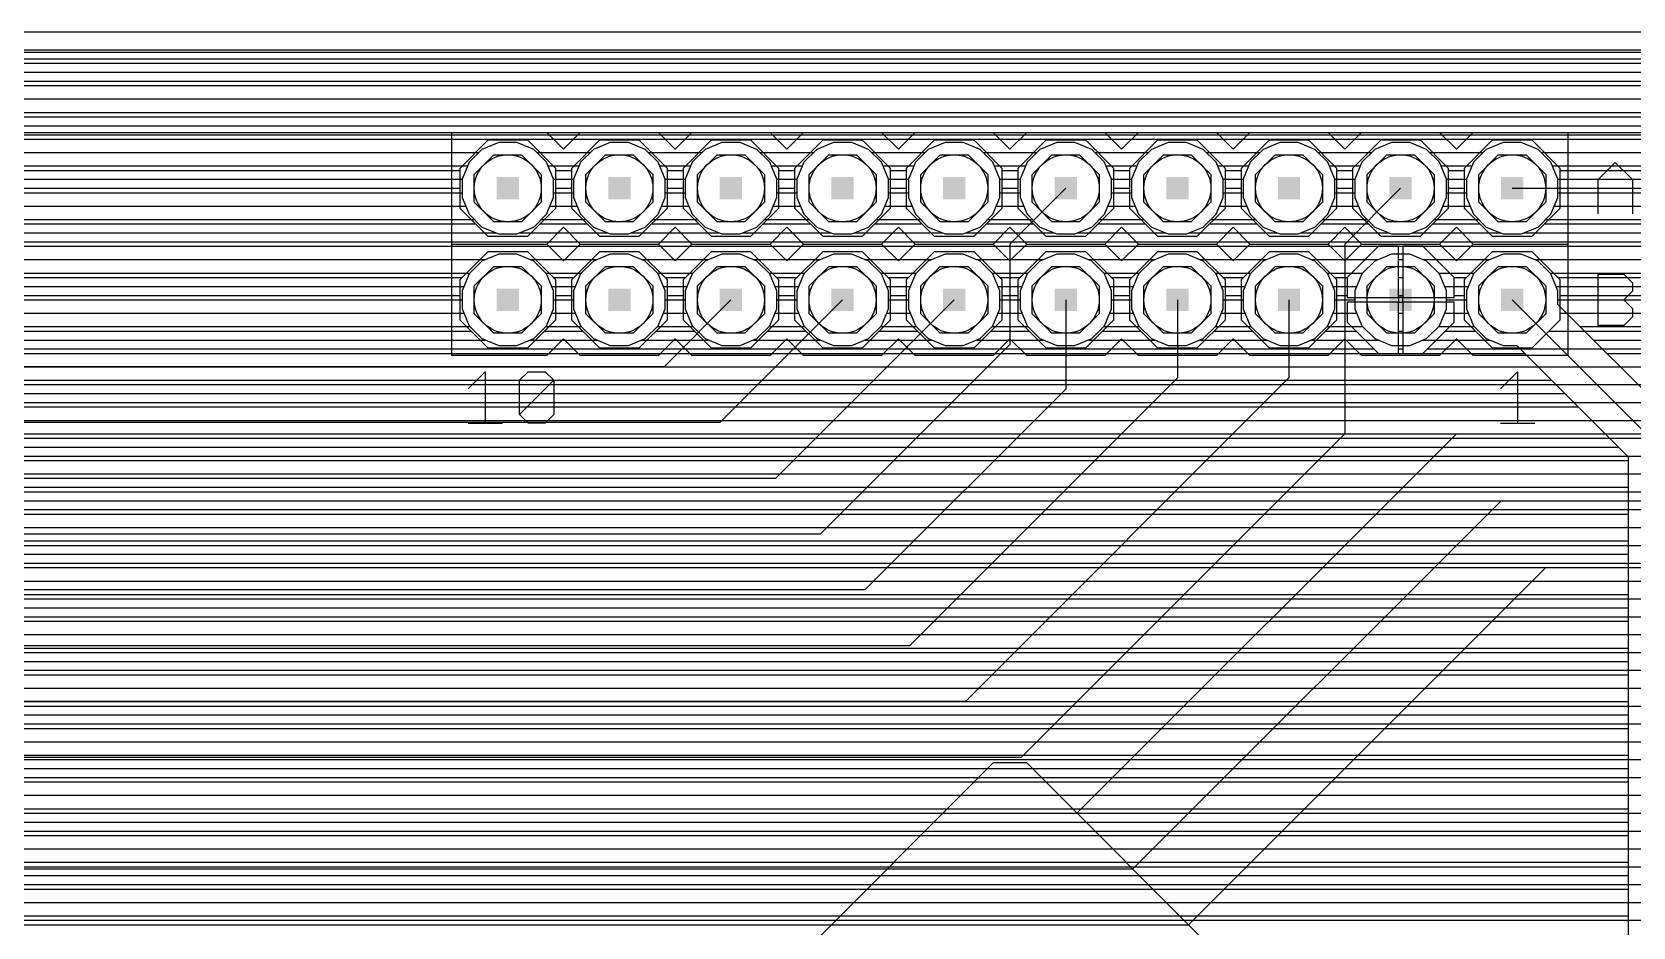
# Model space of a CAD drawing. Extents: x -0.45 to 6.54, y 0 to 7.98.
# Drawn here: x 2.434 to 3.868, y 7.178 to 7.98 of the extents above; entities that cross this region are included whole.
import ezdxf

# ---------------------------------------------------------------- set-up
doc = ezdxf.new("R2010")
doc.units = 0
for name, color, linetype in [('15', 2, 'CONTINUOUS'), ('16', 175, 'CONTINUOUS'), ('17', 4, 'CONTINUOUS'), ('19', 53, 'CONTINUOUS'), ('2', 3, 'CONTINUOUS'), ('20', 6, 'CONTINUOUS'), ('21', 253, 'CONTINUOUS'), ('49', 253, 'CONTINUOUS'), ('51', 253, 'CONTINUOUS')]:
    doc.layers.add(name, color=color, linetype=linetype)

# ---------------------------------------------------------------- blocks, each defined once
blk = doc.blocks.new('RECT')
blk.add_solid([(-0.5, -0.5), (0.5, -0.5), (-0.5, 0.5), (0.5, 0.5)])
blk = doc.blocks.new('OCTAGONP')
blk.add_lwpolyline([(-0.5, -0.207107), (-0.5, 0.207107), (-0.207107, 0.5), (0.207107, 0.5), (0.5, 0.207107), (0.5, -0.207107), (0.207107, -0.5), (-0.207107, -0.5)], close=True)
blk = doc.blocks.new('ROUNDP')
blk.add_circle((0, 0), 0.5)

msp = doc.modelspace()

# ---------------------------------------------------------------- linework, layer by layer
at = {"layer": '15'}
for p, q in [((3.36, 7.84), (3.31, 7.79)), ((3.66, 7.84), (3.61, 7.79)), ((3.31, 7.79), (3.31, 7.7)), ((3.61, 7.79), (3.61, 7.62)), ((3.06, 7.74), (3, 7.68)), ((3.16, 7.74), (3.05, 7.63)), ((3.26, 7.74), (3.1, 7.58)), ((3.36, 7.74), (3.36, 7.66)), ((3.46, 7.74), (3.46, 7.67)), ((3.56, 7.74), (3.56, 7.67)), ((3.31, 7.7), (3.14, 7.53)), ((3, 7.68), (1.35, 7.68)), ((3.46, 7.67), (3.22, 7.43)), ((3.56, 7.67), (3.27, 7.38)), ((3.36, 7.66), (3.18, 7.48)), ((3.05, 7.63), (1.38, 7.63)), ((3.61, 7.62), (3.32, 7.33)), ((3.37, 7.28), (3.71, 7.62)), ((3.71, 7.62), (5.54, 7.62)), ((3.1, 7.58), (1.41, 7.58)), ((3.42, 7.23), (3.75, 7.56)), ((3.75, 7.56), (5.58, 7.56)), ((3.14, 7.53), (1.44, 7.53)), ((3.47, 7.18), (3.79, 7.5)), ((3.79, 7.5), (5.62, 7.5)), ((3.18, 7.48), (1.48, 7.48)), ((3.22, 7.43), (1.52, 7.43)), ((3.27, 7.38), (1.56, 7.38)), ((3.32, 7.33), (1.6, 7.33)), ((1.64, 7.28), (3.37, 7.28)), ((1.68, 7.23), (3.42, 7.23)), ((1.72, 7.18), (3.47, 7.18))]:
    msp.add_line(p, q, dxfattribs=at)
at = {"layer": '16'}
for p, q in [((0.2, 7.962), (6.18, 7.962)), ((0.140823, 7.952), (6.239177, 7.952)), ((0.107108, 7.936), (6.272892, 7.936)), ((0.085484, 7.92), (6.294515, 7.92)), ((0.368488, 7.904), (6.312436, 7.904)), ((0.40224, 7.888), (6.325196, 7.888)), ((2.842189, 7.883), (2.817, 7.857811)), ((2.877811, 7.883), (2.842189, 7.883)), ((2.903, 7.857811), (2.877811, 7.883)), ((2.942189, 7.883), (2.917, 7.857811)), ((2.977811, 7.883), (2.942189, 7.883)), ((3.003, 7.857811), (2.977811, 7.883)), ((3.042189, 7.883), (3.017, 7.857811)), ((3.077811, 7.883), (3.042189, 7.883)), ((3.103, 7.857811), (3.077811, 7.883)), ((3.142189, 7.883), (3.117, 7.857811)), ((3.177811, 7.883), (3.142189, 7.883)), ((3.203, 7.857811), (3.177811, 7.883)), ((3.242189, 7.883), (3.217, 7.857811)), ((3.277811, 7.883), (3.242189, 7.883)), ((3.303, 7.857811), (3.277811, 7.883)), ((3.342189, 7.883), (3.317, 7.857811)), ((3.377811, 7.883), (3.342189, 7.883)), ((3.403, 7.857811), (3.377811, 7.883)), ((3.442189, 7.883), (3.417, 7.857811)), ((3.477811, 7.883), (3.442189, 7.883)), ((3.503, 7.857811), (3.477811, 7.883)), ((3.542189, 7.883), (3.517, 7.857811)), ((3.577811, 7.883), (3.542189, 7.883)), ((3.603, 7.857811), (3.577811, 7.883)), ((3.642189, 7.883), (3.617, 7.857811)), ((3.677811, 7.883), (3.642189, 7.883)), ((3.703, 7.857811), (3.677811, 7.883)), ((3.742189, 7.883), (3.717, 7.857811)), ((3.777811, 7.883), (3.742189, 7.883)), ((3.803, 7.857811), (3.777811, 7.883)), ((0.418664, 7.872), (2.831189, 7.872)), ((2.888811, 7.872), (2.931189, 7.872)), ((2.988811, 7.872), (3.031189, 7.872)), ((3.088811, 7.872), (3.131189, 7.872)), ((3.188811, 7.872), (3.231189, 7.872)), ((3.288811, 7.872), (3.331189, 7.872)), ((3.388811, 7.872), (3.431189, 7.872)), ((3.488811, 7.872), (3.531189, 7.872)), ((3.588811, 7.872), (3.631189, 7.872)), ((3.688811, 7.872), (3.731189, 7.872)), ((3.788811, 7.872), (5.331189, 7.872)), ((0.429489, 7.856), (2.817, 7.856)), ((2.817, 7.857811), (2.817, 7.822189)), ((2.903, 7.822189), (2.903, 7.857811)), ((2.903, 7.856), (2.917, 7.856)), ((2.917, 7.857811), (2.917, 7.822189)), ((3.003, 7.822189), (3.003, 7.857811)), ((3.003, 7.856), (3.017, 7.856)), ((3.017, 7.857811), (3.017, 7.822189)), ((3.103, 7.822189), (3.103, 7.857811)), ((3.103, 7.856), (3.117, 7.856)), ((3.117, 7.857811), (3.117, 7.822189)), ((3.203, 7.822189), (3.203, 7.857811)), ((3.203, 7.856), (3.217, 7.856)), ((3.217, 7.857811), (3.217, 7.822189)), ((3.303, 7.822189), (3.303, 7.857811)), ((3.303, 7.856), (3.317, 7.856)), ((3.317, 7.857811), (3.317, 7.822189)), ((3.403, 7.822189), (3.403, 7.857811)), ((3.403, 7.856), (3.417, 7.856)), ((3.417, 7.857811), (3.417, 7.822189)), ((3.503, 7.822189), (3.503, 7.857811)), ((3.503, 7.856), (3.517, 7.856)), ((3.517, 7.857811), (3.517, 7.822189)), ((3.603, 7.822189), (3.603, 7.857811)), ((3.603, 7.856), (3.617, 7.856)), ((3.617, 7.857811), (3.617, 7.822189)), ((3.703, 7.822189), (3.703, 7.857811)), ((3.703, 7.856), (3.717, 7.856)), ((3.717, 7.857811), (3.717, 7.822189)), ((3.803, 7.822189), (3.803, 7.857811)), ((3.803, 7.856), (5.317, 7.856)), ((0.437255, 7.84), (2.817, 7.84)), ((2.903, 7.84), (2.917, 7.84)), ((3.003, 7.84), (3.017, 7.84)), ((3.103, 7.84), (3.117, 7.84)), ((3.203, 7.84), (3.217, 7.84)), ((3.303, 7.84), (3.317, 7.84)), ((3.403, 7.84), (3.417, 7.84)), ((3.503, 7.84), (3.517, 7.84)), ((3.603, 7.84), (3.617, 7.84)), ((3.703, 7.84), (3.717, 7.84)), ((3.803, 7.84), (5.317, 7.84)), ((0.441542, 7.824), (2.817, 7.824)), ((2.817, 7.822189), (2.842189, 7.797)), ((2.877811, 7.797), (2.903, 7.822189)), ((2.903, 7.824), (2.917, 7.824)), ((2.917, 7.822189), (2.942189, 7.797)), ((2.977811, 7.797), (3.003, 7.822189)), ((3.003, 7.824), (3.017, 7.824)), ((3.017, 7.822189), (3.042189, 7.797)), ((3.077811, 7.797), (3.103, 7.822189)), ((3.103, 7.824), (3.117, 7.824)), ((3.117, 7.822189), (3.142189, 7.797)), ((3.177811, 7.797), (3.203, 7.822189)), ((3.203, 7.824), (3.217, 7.824)), ((3.217, 7.822189), (3.242189, 7.797)), ((3.277811, 7.797), (3.303, 7.822189)), ((3.303, 7.824), (3.317, 7.824)), ((3.317, 7.822189), (3.342189, 7.797)), ((3.377811, 7.797), (3.403, 7.822189)), ((3.403, 7.824), (3.417, 7.824)), ((3.417, 7.822189), (3.442189, 7.797)), ((3.477811, 7.797), (3.503, 7.822189)), ((3.503, 7.824), (3.517, 7.824)), ((3.517, 7.822189), (3.542189, 7.797)), ((3.577811, 7.797), (3.603, 7.822189)), ((3.603, 7.824), (3.617, 7.824)), ((3.617, 7.822189), (3.642189, 7.797)), ((3.677811, 7.797), (3.703, 7.822189)), ((3.703, 7.824), (3.717, 7.824)), ((3.717, 7.822189), (3.742189, 7.797)), ((3.777811, 7.797), (3.803, 7.822189)), ((3.803, 7.824), (5.317, 7.824)), ((0.443, 7.808), (2.831189, 7.808)), ((2.888811, 7.808), (2.931189, 7.808)), ((2.988811, 7.808), (3.031189, 7.808)), ((3.088811, 7.808), (3.131189, 7.808)), ((3.188811, 7.808), (3.231189, 7.808)), ((3.288811, 7.808), (3.331189, 7.808)), ((3.388811, 7.808), (3.431189, 7.808)), ((3.488811, 7.808), (3.531189, 7.808)), ((3.588811, 7.808), (3.631189, 7.808)), ((3.688811, 7.808), (3.731189, 7.808)), ((3.788811, 7.808), (4.613463, 7.808)), ((0.443, 7.792), (4.597463, 7.792)), ((2.842189, 7.797), (2.877811, 7.797)), ((2.942189, 7.797), (2.977811, 7.797)), ((3.042189, 7.797), (3.077811, 7.797)), ((3.142189, 7.797), (3.177811, 7.797)), ((3.242189, 7.797), (3.277811, 7.797)), ((3.342189, 7.797), (3.377811, 7.797)), ((3.442189, 7.797), (3.477811, 7.797)), ((3.542189, 7.797), (3.577811, 7.797)), ((3.642189, 7.797), (3.677811, 7.797)), ((3.742189, 7.797), (3.777811, 7.797)), ((0.438863, 7.776), (2.835189, 7.776)), ((2.842189, 7.783), (2.817, 7.757811)), ((2.877811, 7.783), (2.842189, 7.783)), ((2.903, 7.757811), (2.877811, 7.783)), ((2.884811, 7.776), (2.935189, 7.776)), ((2.942189, 7.783), (2.917, 7.757811)), ((2.977811, 7.783), (2.942189, 7.783)), ((3.003, 7.757811), (2.977811, 7.783)), ((2.984811, 7.776), (3.035189, 7.776)), ((3.042189, 7.783), (3.017, 7.757811)), ((3.077811, 7.783), (3.042189, 7.783)), ((3.103, 7.757811), (3.077811, 7.783)), ((3.084811, 7.776), (3.135189, 7.776)), ((3.142189, 7.783), (3.117, 7.757811)), ((3.177811, 7.783), (3.142189, 7.783)), ((3.203, 7.757811), (3.177811, 7.783)), ((3.184811, 7.776), (3.235189, 7.776)), ((3.242189, 7.783), (3.217, 7.757811)), ((3.277811, 7.783), (3.242189, 7.783)), ((3.303, 7.757811), (3.277811, 7.783)), ((3.284811, 7.776), (3.335189, 7.776)), ((3.342189, 7.783), (3.317, 7.757811)), ((3.377811, 7.783), (3.342189, 7.783)), ((3.403, 7.757811), (3.377811, 7.783)), ((3.384811, 7.776), (3.435189, 7.776)), ((3.442189, 7.783), (3.417, 7.757811)), ((3.477811, 7.783), (3.442189, 7.783)), ((3.503, 7.757811), (3.477811, 7.783)), ((3.484811, 7.776), (3.535189, 7.776)), ((3.542189, 7.783), (3.517, 7.757811)), ((3.577811, 7.783), (3.542189, 7.783)), ((3.603, 7.757811), (3.577811, 7.783)), ((3.584811, 7.776), (3.628118, 7.776)), ((3.640118, 7.788), (3.612, 7.759882)), ((3.658, 7.788), (3.640118, 7.788)), ((3.658, 7.742001), (3.658, 7.788)), ((3.658, 7.776), (3.662, 7.776)), ((3.662, 7.788), (3.662, 7.742001)), ((3.679882, 7.788), (3.662, 7.788)), ((3.708, 7.759882), (3.679882, 7.788)), ((3.691882, 7.776), (3.735189, 7.776)), ((3.742189, 7.783), (3.717, 7.757811)), ((3.777811, 7.783), (3.742189, 7.783)), ((3.803, 7.757811), (3.777811, 7.783)), ((3.784811, 7.776), (4.587249, 7.776)), ((0.432953, 7.76), (2.819189, 7.76)), ((2.817, 7.757811), (2.817, 7.722189)), ((2.900811, 7.76), (2.919189, 7.76)), ((2.903, 7.722189), (2.903, 7.757811)), ((2.917, 7.757811), (2.917, 7.722189)), ((3.000811, 7.76), (3.019189, 7.76)), ((3.003, 7.722189), (3.003, 7.757811)), ((3.017, 7.757811), (3.017, 7.722189)), ((3.100811, 7.76), (3.119189, 7.76)), ((3.103, 7.722189), (3.103, 7.757811)), ((3.117, 7.757811), (3.117, 7.722189)), ((3.200811, 7.76), (3.219189, 7.76)), ((3.203, 7.722189), (3.203, 7.757811)), ((3.217, 7.757811), (3.217, 7.722189)), ((3.300811, 7.76), (3.319189, 7.76)), ((3.303, 7.722189), (3.303, 7.757811)), ((3.317, 7.757811), (3.317, 7.722189)), ((3.400811, 7.76), (3.419189, 7.76)), ((3.403, 7.722189), (3.403, 7.757811)), ((3.417, 7.757811), (3.417, 7.722189)), ((3.500811, 7.76), (3.519189, 7.76)), ((3.503, 7.722189), (3.503, 7.757811)), ((3.517, 7.757811), (3.517, 7.722189)), ((3.600811, 7.76), (3.612118, 7.76)), ((3.603, 7.722189), (3.603, 7.757811)), ((3.612, 7.759882), (3.612, 7.742)), ((3.658, 7.76), (3.662, 7.76)), ((3.707882, 7.76), (3.719189, 7.76)), ((3.708, 7.742), (3.708, 7.759882)), ((3.717, 7.757811), (3.717, 7.722189)), ((3.800811, 7.76), (4.580621, 7.76)), ((3.803, 7.722189), (3.803, 7.757811)), ((0.423716, 7.744), (2.817, 7.744)), ((2.903, 7.744), (2.917, 7.744)), ((3.003, 7.744), (3.017, 7.744)), ((3.103, 7.744), (3.117, 7.744)), ((3.203, 7.744), (3.217, 7.744)), ((3.303, 7.744), (3.317, 7.744)), ((3.403, 7.744), (3.417, 7.744)), ((3.503, 7.744), (3.517, 7.744)), ((3.603, 7.744), (3.612, 7.744)), ((3.612, 7.742), (3.657999, 7.742)), ((3.657999, 7.738), (3.612, 7.738)), ((3.612, 7.738), (3.612, 7.720118)), ((3.657999, 7.742), (3.657999, 7.738)), ((3.658, 7.744), (3.662, 7.744)), ((3.662, 7.742001), (3.658, 7.742001)), ((3.658, 7.692), (3.658, 7.737999)), ((3.658, 7.737999), (3.662, 7.737999)), ((3.662, 7.737999), (3.662, 7.692)), ((3.662001, 7.738), (3.662001, 7.742)), ((3.662001, 7.742), (3.708, 7.742)), ((3.708, 7.738), (3.662001, 7.738)), ((3.708, 7.744), (3.717, 7.744)), ((3.708, 7.720118), (3.708, 7.738)), ((3.803, 7.744), (4.57901, 7.744)), ((0.408664, 7.728), (2.817, 7.728)), ((2.817, 7.722189), (2.842189, 7.697)), ((2.877811, 7.697), (2.903, 7.722189)), ((2.903, 7.728), (2.917, 7.728)), ((2.917, 7.722189), (2.942189, 7.697)), ((2.977811, 7.697), (3.003, 7.722189)), ((3.003, 7.728), (3.017, 7.728)), ((3.017, 7.722189), (3.042189, 7.697)), ((3.077811, 7.697), (3.103, 7.722189)), ((3.103, 7.728), (3.117, 7.728)), ((3.117, 7.722189), (3.142189, 7.697)), ((3.177811, 7.697), (3.203, 7.722189)), ((3.203, 7.728), (3.217, 7.728)), ((3.217, 7.722189), (3.242189, 7.697)), ((3.277811, 7.697), (3.303, 7.722189)), ((3.303, 7.728), (3.317, 7.728)), ((3.317, 7.722189), (3.342189, 7.697)), ((3.377811, 7.697), (3.403, 7.722189)), ((3.403, 7.728), (3.417, 7.728)), ((3.417, 7.722189), (3.442189, 7.697)), ((3.477811, 7.697), (3.503, 7.722189)), ((3.503, 7.728), (3.517, 7.728)), ((3.517, 7.722189), (3.542189, 7.697)), ((3.577811, 7.697), (3.603, 7.722189)), ((3.603, 7.728), (3.612, 7.728)), ((3.612, 7.720118), (3.640118, 7.692)), ((3.658, 7.728), (3.662, 7.728)), ((3.679882, 7.692), (3.708, 7.720118)), ((3.708, 7.728), (3.717, 7.728)), ((3.717, 7.722189), (3.742189, 7.697)), ((3.777811, 7.697), (3.803, 7.722189)), ((3.803, 7.728), (4.57901, 7.728)), ((0.384919, 7.712), (2.827189, 7.712)), ((2.892811, 7.712), (2.927189, 7.712)), ((2.992811, 7.712), (3.027189, 7.712)), ((3.092811, 7.712), (3.127189, 7.712)), ((3.192811, 7.712), (3.227189, 7.712)), ((3.292811, 7.712), (3.327189, 7.712)), ((3.392811, 7.712), (3.427189, 7.712)), ((3.492811, 7.712), (3.527189, 7.712)), ((3.592811, 7.712), (3.620118, 7.712)), ((3.658, 7.712), (3.662, 7.712)), ((3.699882, 7.712), (3.727189, 7.712)), ((3.792811, 7.712), (4.583935, 7.712)), ((0.018, 7.696), (3.636118, 7.696)), ((2.842189, 7.697), (2.877811, 7.697)), ((2.942189, 7.697), (2.977811, 7.697)), ((3.042189, 7.697), (3.077811, 7.697)), ((3.142189, 7.697), (3.177811, 7.697)), ((3.242189, 7.697), (3.277811, 7.697)), ((3.342189, 7.697), (3.377811, 7.697)), ((3.442189, 7.697), (3.477811, 7.697)), ((3.542189, 7.697), (3.577811, 7.697)), ((3.640118, 7.692), (3.658, 7.692)), ((3.658, 7.696), (3.662, 7.696)), ((3.662, 7.692), (3.679882, 7.692)), ((3.683882, 7.696), (4.590562, 7.696)), ((3.742189, 7.697), (3.777811, 7.697)), ((0.018, 7.68), (4.605463, 7.68)), ((0.018, 7.664), (4.631843, 7.664)), ((0.018, 7.648), (6.362, 7.648)), ((0.018, 7.632), (6.362, 7.632)), ((0.018, 7.616), (6.362, 7.616)), ((0.018, 7.6), (6.362, 7.6)), ((0.018, 7.584), (6.362, 7.584)), ((0.018, 7.568), (6.362, 7.568)), ((0.018, 7.552), (6.362, 7.552)), ((0.018, 7.536), (6.362, 7.536)), ((0.018, 7.52), (6.362, 7.52)), ((0.018, 7.504), (6.362, 7.504)), ((0.018, 7.488), (6.362, 7.488)), ((0.018, 7.472), (6.362, 7.472)), ((0.018, 7.456), (6.362, 7.456)), ((0.018, 7.44), (6.362, 7.44)), ((0.018, 7.424), (6.362, 7.424)), ((0.018, 7.408), (6.362, 7.408)), ((0.018, 7.392), (6.362, 7.392)), ((0.018, 7.376), (6.362, 7.376)), ((0.018, 7.36), (6.362, 7.36)), ((0.018, 7.344), (6.362, 7.344)), ((0.018, 7.328), (5.054296, 7.328)), ((0.018, 7.312), (5.039294, 7.312)), ((0.018, 7.296), (5.037637, 7.296)), ((0.018, 7.28), (5.047695, 7.28)), ((0.018, 7.264), (6.362, 7.264)), ((0.018, 7.248), (6.362, 7.248)), ((0.018, 7.232), (6.362, 7.232)), ((0.018, 7.216), (6.362, 7.216)), ((0.018, 7.2), (6.362, 7.2)), ((0.018, 7.184), (6.362, 7.184))]:
    msp.add_line(p, q, dxfattribs=at)
at = {"layer": '19'}
msp.add_line((3.76, 7.84), (6.26, 7.84), dxfattribs=at)
at = {"layer": '2'}
for p, q in [((0.2, 7.964), (6.18, 7.964)), ((0.149417, 7.956), (6.230583, 7.956)), ((0.119139, 7.944), (6.260861, 7.944)), ((0.082297, 7.92), (6.297703, 7.92)), ((0.097344, 7.932), (6.282655, 7.932)), ((0.068211, 7.908), (6.311788, 7.908)), ((0.384383, 7.896), (6.321358, 7.896)), ((0.403835, 7.884), (6.330928, 7.884)), ((2.851844, 7.881), (2.836775, 7.874758)), ((2.868155, 7.881), (2.851844, 7.881)), ((2.883225, 7.874758), (2.868155, 7.881)), ((2.951844, 7.881), (2.936775, 7.874758)), ((2.968155, 7.881), (2.951844, 7.881)), ((2.983225, 7.874758), (2.968155, 7.881)), ((3.051844, 7.881), (3.036775, 7.874758)), ((3.068155, 7.881), (3.051844, 7.881)), ((3.083225, 7.874758), (3.068155, 7.881)), ((3.151844, 7.881), (3.136775, 7.874758)), ((3.168155, 7.881), (3.151844, 7.881)), ((3.183225, 7.874758), (3.168155, 7.881)), ((3.251844, 7.881), (3.236775, 7.874758)), ((3.268155, 7.881), (3.251844, 7.881)), ((3.283225, 7.874758), (3.268155, 7.881)), ((3.351844, 7.881), (3.336775, 7.874758)), ((3.368155, 7.881), (3.351844, 7.881)), ((3.383225, 7.874758), (3.368155, 7.881)), ((3.451844, 7.881), (3.436775, 7.874758)), ((3.468155, 7.881), (3.451844, 7.881)), ((3.483225, 7.874758), (3.468155, 7.881)), ((3.551844, 7.881), (3.536775, 7.874758)), ((3.568155, 7.881), (3.551844, 7.881)), ((3.583225, 7.874758), (3.568155, 7.881)), ((3.651844, 7.881), (3.636775, 7.874758)), ((3.668155, 7.881), (3.651844, 7.881)), ((3.683225, 7.874758), (3.668155, 7.881)), ((3.751844, 7.881), (3.736775, 7.874758)), ((3.768155, 7.881), (3.751844, 7.881)), ((3.783225, 7.874758), (3.768155, 7.881)), ((0.415835, 7.872), (2.834017, 7.872)), ((2.825242, 7.863225), (2.819, 7.848155)), ((2.836775, 7.874758), (2.825242, 7.863225)), ((2.894758, 7.863225), (2.883225, 7.874758)), ((2.885983, 7.872), (2.934017, 7.872)), ((2.901, 7.848155), (2.894758, 7.863225)), ((2.925242, 7.863225), (2.919, 7.848155)), ((2.936775, 7.874758), (2.925242, 7.863225)), ((2.994758, 7.863225), (2.983225, 7.874758)), ((2.985983, 7.872), (3.034017, 7.872)), ((3.001, 7.848155), (2.994758, 7.863225)), ((3.025242, 7.863225), (3.019, 7.848155)), ((3.036775, 7.874758), (3.025242, 7.863225)), ((3.094758, 7.863225), (3.083225, 7.874758)), ((3.085983, 7.872), (3.134017, 7.872)), ((3.101, 7.848155), (3.094758, 7.863225)), ((3.125242, 7.863225), (3.119, 7.848155)), ((3.136775, 7.874758), (3.125242, 7.863225)), ((3.194758, 7.863225), (3.183225, 7.874758)), ((3.185983, 7.872), (3.234017, 7.872)), ((3.201, 7.848155), (3.194758, 7.863225)), ((3.225242, 7.863225), (3.219, 7.848155)), ((3.236775, 7.874758), (3.225242, 7.863225)), ((3.294758, 7.863225), (3.283225, 7.874758)), ((3.285983, 7.872), (3.334017, 7.872)), ((3.301, 7.848155), (3.294758, 7.863225)), ((3.325242, 7.863225), (3.319, 7.848155)), ((3.336775, 7.874758), (3.325242, 7.863225)), ((3.394758, 7.863225), (3.383225, 7.874758)), ((3.385983, 7.872), (3.434017, 7.872)), ((3.401, 7.848155), (3.394758, 7.863225)), ((3.425242, 7.863225), (3.419, 7.848155)), ((3.436775, 7.874758), (3.425242, 7.863225)), ((3.494758, 7.863225), (3.483225, 7.874758)), ((3.485983, 7.872), (3.534017, 7.872)), ((3.501, 7.848155), (3.494758, 7.863225)), ((3.525242, 7.863225), (3.519, 7.848155)), ((3.536775, 7.874758), (3.525242, 7.863225)), ((3.594758, 7.863225), (3.583225, 7.874758)), ((3.585983, 7.872), (3.634017, 7.872)), ((3.601, 7.848155), (3.594758, 7.863225)), ((3.625242, 7.863225), (3.619, 7.848155)), ((3.636775, 7.874758), (3.625242, 7.863225)), ((3.694758, 7.863225), (3.683225, 7.874758)), ((3.685983, 7.872), (3.734017, 7.872)), ((3.701, 7.848155), (3.694758, 7.863225)), ((3.725242, 7.863225), (3.719, 7.848155)), ((3.736775, 7.874758), (3.725242, 7.863225)), ((3.794758, 7.863225), (3.783225, 7.874758)), ((3.785983, 7.872), (5.334017, 7.872)), ((3.801, 7.848155), (3.794758, 7.863225)), ((0.42487, 7.86), (2.823906, 7.86)), ((0.431799, 7.848), (2.819, 7.848)), ((2.819, 7.848155), (2.819, 7.831844)), ((2.896094, 7.86), (2.923906, 7.86)), ((2.901, 7.831844), (2.901, 7.848155)), ((2.901, 7.848), (2.919, 7.848)), ((2.919, 7.848155), (2.919, 7.831844)), ((2.996094, 7.86), (3.023906, 7.86)), ((3.001, 7.831844), (3.001, 7.848155)), ((3.001, 7.848), (3.019, 7.848)), ((3.019, 7.848155), (3.019, 7.831844)), ((3.096094, 7.86), (3.123906, 7.86)), ((3.101, 7.831844), (3.101, 7.848155)), ((3.101, 7.848), (3.119, 7.848)), ((3.119, 7.848155), (3.119, 7.831844)), ((3.196094, 7.86), (3.223906, 7.86)), ((3.201, 7.831844), (3.201, 7.848155)), ((3.201, 7.848), (3.219, 7.848)), ((3.219, 7.848155), (3.219, 7.831844)), ((3.296094, 7.86), (3.323906, 7.86)), ((3.301, 7.831844), (3.301, 7.848155)), ((3.301, 7.848), (3.319, 7.848)), ((3.319, 7.848155), (3.319, 7.831844)), ((3.396094, 7.86), (3.423906, 7.86)), ((3.401, 7.831844), (3.401, 7.848155)), ((3.401, 7.848), (3.419, 7.848)), ((3.419, 7.848155), (3.419, 7.831844)), ((3.496094, 7.86), (3.523906, 7.86)), ((3.501, 7.831844), (3.501, 7.848155)), ((3.501, 7.848), (3.519, 7.848)), ((3.519, 7.848155), (3.519, 7.831844)), ((3.596094, 7.86), (3.623906, 7.86)), ((3.601, 7.831844), (3.601, 7.848155)), ((3.601, 7.848), (3.619, 7.848)), ((3.619, 7.848155), (3.619, 7.831844)), ((3.696094, 7.86), (3.723906, 7.86)), ((3.701, 7.831844), (3.701, 7.848155)), ((3.701, 7.848), (3.719, 7.848)), ((3.719, 7.848155), (3.719, 7.831844)), ((3.796094, 7.86), (5.323906, 7.86)), ((3.801, 7.831844), (3.801, 7.848155)), ((3.801, 7.848), (5.319, 7.848)), ((0.436256, 7.836), (2.819, 7.836)), ((2.901, 7.836), (2.919, 7.836)), ((3.001, 7.836), (3.019, 7.836)), ((3.101, 7.836), (3.119, 7.836)), ((3.201, 7.836), (3.219, 7.836)), ((3.301, 7.836), (3.319, 7.836)), ((3.401, 7.836), (3.419, 7.836)), ((3.501, 7.836), (3.519, 7.836)), ((3.601, 7.836), (3.619, 7.836)), ((3.701, 7.836), (3.719, 7.836)), ((3.801, 7.836), (5.319, 7.836)), ((0.439472, 7.824), (2.822249, 7.824)), ((2.819, 7.831844), (2.825242, 7.816775)), ((2.894758, 7.816775), (2.901, 7.831844)), ((2.89775, 7.824), (2.922249, 7.824)), ((2.919, 7.831844), (2.925242, 7.816775)), ((2.994758, 7.816775), (3.001, 7.831844)), ((2.99775, 7.824), (3.022249, 7.824)), ((3.019, 7.831844), (3.025242, 7.816775)), ((3.094758, 7.816775), (3.101, 7.831844)), ((3.09775, 7.824), (3.122249, 7.824)), ((3.119, 7.831844), (3.125242, 7.816775)), ((3.194758, 7.816775), (3.201, 7.831844)), ((3.19775, 7.824), (3.222249, 7.824)), ((3.219, 7.831844), (3.225242, 7.816775)), ((3.294758, 7.816775), (3.301, 7.831844)), ((3.29775, 7.824), (3.322249, 7.824)), ((3.319, 7.831844), (3.325242, 7.816775)), ((3.394758, 7.816775), (3.401, 7.831844)), ((3.39775, 7.824), (3.422249, 7.824)), ((3.419, 7.831844), (3.425242, 7.816775)), ((3.494758, 7.816775), (3.501, 7.831844)), ((3.49775, 7.824), (3.522249, 7.824)), ((3.519, 7.831844), (3.525242, 7.816775)), ((3.594758, 7.816775), (3.601, 7.831844)), ((3.59775, 7.824), (3.622249, 7.824)), ((3.619, 7.831844), (3.625242, 7.816775)), ((3.694758, 7.816775), (3.701, 7.831844)), ((3.69775, 7.824), (3.722249, 7.824)), ((3.719, 7.831844), (3.725242, 7.816775)), ((3.794758, 7.816775), (3.801, 7.831844)), ((3.79775, 7.824), (5.322249, 7.824)), ((0.441, 7.812), (2.830017, 7.812)), ((2.825242, 7.816775), (2.836775, 7.805242)), ((2.836775, 7.805242), (2.851844, 7.799)), ((2.868155, 7.799), (2.883225, 7.805242)), ((2.883225, 7.805242), (2.894758, 7.816775)), ((2.889983, 7.812), (2.930017, 7.812)), ((2.925242, 7.816775), (2.936775, 7.805242)), ((2.936775, 7.805242), (2.951844, 7.799)), ((2.968155, 7.799), (2.983225, 7.805242)), ((2.983225, 7.805242), (2.994758, 7.816775)), ((2.989983, 7.812), (3.030017, 7.812)), ((3.025242, 7.816775), (3.036775, 7.805242)), ((3.036775, 7.805242), (3.051844, 7.799)), ((3.068155, 7.799), (3.083225, 7.805242)), ((3.083225, 7.805242), (3.094758, 7.816775)), ((3.089983, 7.812), (3.130017, 7.812)), ((3.125242, 7.816775), (3.136775, 7.805242)), ((3.136775, 7.805242), (3.151844, 7.799)), ((3.168155, 7.799), (3.183225, 7.805242)), ((3.183225, 7.805242), (3.194758, 7.816775)), ((3.189983, 7.812), (3.230017, 7.812)), ((3.225242, 7.816775), (3.236775, 7.805242)), ((3.236775, 7.805242), (3.251844, 7.799)), ((3.268155, 7.799), (3.283225, 7.805242)), ((3.283225, 7.805242), (3.294758, 7.816775)), ((3.289983, 7.812), (3.330017, 7.812)), ((3.325242, 7.816775), (3.336775, 7.805242)), ((3.336775, 7.805242), (3.351844, 7.799)), ((3.368155, 7.799), (3.383225, 7.805242)), ((3.383225, 7.805242), (3.394758, 7.816775)), ((3.389983, 7.812), (3.430017, 7.812)), ((3.425242, 7.816775), (3.436775, 7.805242)), ((3.436775, 7.805242), (3.451844, 7.799)), ((3.468155, 7.799), (3.483225, 7.805242)), ((3.483225, 7.805242), (3.494758, 7.816775)), ((3.489983, 7.812), (3.530017, 7.812)), ((3.525242, 7.816775), (3.536775, 7.805242)), ((3.536775, 7.805242), (3.551844, 7.799)), ((3.568155, 7.799), (3.583225, 7.805242)), ((3.583225, 7.805242), (3.594758, 7.816775)), ((3.589983, 7.812), (3.630017, 7.812)), ((3.625242, 7.816775), (3.636775, 7.805242)), ((3.636775, 7.805242), (3.651844, 7.799)), ((3.668155, 7.799), (3.683225, 7.805242)), ((3.683225, 7.805242), (3.694758, 7.816775)), ((3.689983, 7.812), (3.730017, 7.812)), ((3.725242, 7.816775), (3.736775, 7.805242)), ((3.736775, 7.805242), (3.751844, 7.799)), ((3.768155, 7.799), (3.783225, 7.805242)), ((3.783225, 7.805242), (3.794758, 7.816775)), ((3.789983, 7.812), (4.627413, 7.812)), ((0.441, 7.8), (2.84943, 7.8)), ((2.851844, 7.799), (2.868155, 7.799)), ((2.87057, 7.8), (2.94943, 7.8)), ((2.951844, 7.799), (2.968155, 7.799)), ((2.97057, 7.8), (3.04943, 7.8)), ((3.051844, 7.799), (3.068155, 7.799)), ((3.07057, 7.8), (3.14943, 7.8)), ((3.151844, 7.799), (3.168155, 7.799)), ((3.17057, 7.8), (3.24943, 7.8)), ((3.251844, 7.799), (3.268155, 7.799)), ((3.27057, 7.8), (3.34943, 7.8)), ((3.351844, 7.799), (3.368155, 7.799)), ((3.37057, 7.8), (3.44943, 7.8)), ((3.451844, 7.799), (3.468155, 7.799)), ((3.47057, 7.8), (3.54943, 7.8)), ((3.551844, 7.799), (3.568155, 7.799)), ((3.57057, 7.8), (3.64943, 7.8)), ((3.651844, 7.799), (3.668155, 7.799)), ((3.67057, 7.8), (3.74943, 7.8)), ((3.751844, 7.799), (3.768155, 7.799)), ((3.77057, 7.8), (4.608291, 7.8)), ((0.436792, 7.776), (2.839774, 7.776)), ((0.440008, 7.788), (4.596291, 7.788)), ((2.851844, 7.781), (2.836775, 7.774758)), ((2.868155, 7.781), (2.851844, 7.781)), ((2.883225, 7.774758), (2.868155, 7.781)), ((2.880226, 7.776), (2.939774, 7.776)), ((2.951844, 7.781), (2.936775, 7.774758)), ((2.968155, 7.781), (2.951844, 7.781)), ((2.983225, 7.774758), (2.968155, 7.781)), ((2.980226, 7.776), (3.039774, 7.776)), ((3.051844, 7.781), (3.036775, 7.774758)), ((3.068155, 7.781), (3.051844, 7.781)), ((3.083225, 7.774758), (3.068155, 7.781)), ((3.080226, 7.776), (3.139774, 7.776)), ((3.151844, 7.781), (3.136775, 7.774758)), ((3.168155, 7.781), (3.151844, 7.781)), ((3.183225, 7.774758), (3.168155, 7.781)), ((3.180226, 7.776), (3.239774, 7.776)), ((3.251844, 7.781), (3.236775, 7.774758)), ((3.268155, 7.781), (3.251844, 7.781)), ((3.283225, 7.774758), (3.268155, 7.781)), ((3.280226, 7.776), (3.339774, 7.776)), ((3.351844, 7.781), (3.336775, 7.774758)), ((3.368155, 7.781), (3.351844, 7.781)), ((3.383225, 7.774758), (3.368155, 7.781)), ((3.380226, 7.776), (3.439774, 7.776)), ((3.451844, 7.781), (3.436775, 7.774758)), ((3.468155, 7.781), (3.451844, 7.781)), ((3.483225, 7.774758), (3.468155, 7.781)), ((3.480226, 7.776), (3.539774, 7.776)), ((3.551844, 7.781), (3.536775, 7.774758)), ((3.568155, 7.781), (3.551844, 7.781)), ((3.583225, 7.774758), (3.568155, 7.781)), ((3.580226, 7.776), (3.639774, 7.776)), ((3.651844, 7.781), (3.636775, 7.774758)), ((3.668155, 7.781), (3.651844, 7.781)), ((3.683225, 7.774758), (3.668155, 7.781)), ((3.680226, 7.776), (3.739774, 7.776)), ((3.751844, 7.781), (3.736775, 7.774758)), ((3.768155, 7.781), (3.751844, 7.781)), ((3.783225, 7.774758), (3.768155, 7.781)), ((3.780226, 7.776), (4.589414, 7.776)), ((0.432953, 7.764), (2.826017, 7.764)), ((2.825242, 7.763225), (2.819, 7.748155)), ((2.836775, 7.774758), (2.825242, 7.763225)), ((2.894758, 7.763225), (2.883225, 7.774758)), ((2.893983, 7.764), (2.926017, 7.764)), ((2.901, 7.748155), (2.894758, 7.763225)), ((2.925242, 7.763225), (2.919, 7.748155)), ((2.936775, 7.774758), (2.925242, 7.763225)), ((2.994758, 7.763225), (2.983225, 7.774758)), ((2.993983, 7.764), (3.026017, 7.764)), ((3.001, 7.748155), (2.994758, 7.763225)), ((3.025242, 7.763225), (3.019, 7.748155)), ((3.036775, 7.774758), (3.025242, 7.763225)), ((3.094758, 7.763225), (3.083225, 7.774758)), ((3.093983, 7.764), (3.126017, 7.764)), ((3.101, 7.748155), (3.094758, 7.763225)), ((3.125242, 7.763225), (3.119, 7.748155)), ((3.136775, 7.774758), (3.125242, 7.763225)), ((3.194758, 7.763225), (3.183225, 7.774758)), ((3.193983, 7.764), (3.226017, 7.764)), ((3.201, 7.748155), (3.194758, 7.763225)), ((3.225242, 7.763225), (3.219, 7.748155)), ((3.236775, 7.774758), (3.225242, 7.763225)), ((3.294758, 7.763225), (3.283225, 7.774758)), ((3.293983, 7.764), (3.326017, 7.764)), ((3.301, 7.748155), (3.294758, 7.763225)), ((3.325242, 7.763225), (3.319, 7.748155)), ((3.336775, 7.774758), (3.325242, 7.763225)), ((3.394758, 7.763225), (3.383225, 7.774758)), ((3.393983, 7.764), (3.426017, 7.764)), ((3.401, 7.748155), (3.394758, 7.763225)), ((3.425242, 7.763225), (3.419, 7.748155)), ((3.436775, 7.774758), (3.425242, 7.763225)), ((3.494758, 7.763225), (3.483225, 7.774758)), ((3.493983, 7.764), (3.526017, 7.764)), ((3.501, 7.748155), (3.494758, 7.763225)), ((3.525242, 7.763225), (3.519, 7.748155)), ((3.536775, 7.774758), (3.525242, 7.763225)), ((3.594758, 7.763225), (3.583225, 7.774758)), ((3.593983, 7.764), (3.626017, 7.764)), ((3.601, 7.748155), (3.594758, 7.763225)), ((3.625242, 7.763225), (3.619, 7.748155)), ((3.636775, 7.774758), (3.625242, 7.763225)), ((3.694758, 7.763225), (3.683225, 7.774758)), ((3.693983, 7.764), (3.726017, 7.764)), ((3.701, 7.748155), (3.694758, 7.763225)), ((3.725242, 7.763225), (3.719, 7.748155)), ((3.736775, 7.774758), (3.725242, 7.763225)), ((3.794758, 7.763225), (3.783225, 7.774758)), ((3.793983, 7.764), (4.584443, 7.764)), ((3.801, 7.748155), (3.794758, 7.763225)), ((0.426025, 7.752), (2.820593, 7.752)), ((2.819, 7.748155), (2.819, 7.731844)), ((2.899407, 7.752), (2.920593, 7.752)), ((2.901, 7.731844), (2.901, 7.748155)), ((2.919, 7.748155), (2.919, 7.731844)), ((2.999407, 7.752), (3.020593, 7.752)), ((3.001, 7.731844), (3.001, 7.748155)), ((3.019, 7.748155), (3.019, 7.731844)), ((3.099407, 7.752), (3.120593, 7.752)), ((3.101, 7.731844), (3.101, 7.748155)), ((3.119, 7.748155), (3.119, 7.731844)), ((3.199407, 7.752), (3.220593, 7.752)), ((3.201, 7.731844), (3.201, 7.748155)), ((3.219, 7.748155), (3.219, 7.731844)), ((3.299407, 7.752), (3.320593, 7.752)), ((3.301, 7.731844), (3.301, 7.748155)), ((3.319, 7.748155), (3.319, 7.731844)), ((3.399407, 7.752), (3.420593, 7.752)), ((3.401, 7.731844), (3.401, 7.748155)), ((3.419, 7.748155), (3.419, 7.731844)), ((3.499407, 7.752), (3.520593, 7.752)), ((3.501, 7.731844), (3.501, 7.748155)), ((3.519, 7.748155), (3.519, 7.731844)), ((3.599407, 7.752), (3.620593, 7.752)), ((3.601, 7.731844), (3.601, 7.748155)), ((3.619, 7.748155), (3.619, 7.731844)), ((3.699407, 7.752), (3.720593, 7.752)), ((3.701, 7.731844), (3.701, 7.748155)), ((3.719, 7.748155), (3.719, 7.731844)), ((3.799407, 7.752), (4.58101, 7.752)), ((3.801, 7.735769), (3.801, 7.748155)), ((0.417836, 7.74), (2.819, 7.74)), ((2.901, 7.74), (2.919, 7.74)), ((3.001, 7.74), (3.019, 7.74)), ((3.101, 7.74), (3.119, 7.74)), ((3.201, 7.74), (3.219, 7.74)), ((3.301, 7.74), (3.319, 7.74)), ((3.401, 7.74), (3.419, 7.74)), ((3.501, 7.74), (3.519, 7.74)), ((3.601, 7.74), (3.619, 7.74)), ((3.701, 7.74), (3.719, 7.74)), ((3.76, 7.74), (3.89, 7.61)), ((3.801, 7.74), (4.58101, 7.74)), ((3.904728, 7.632042), (3.801, 7.735769)), ((0.405836, 7.728), (2.820592, 7.728)), ((2.819, 7.731844), (2.825242, 7.716775)), ((2.894758, 7.716775), (2.901, 7.731844)), ((2.899407, 7.728), (2.920592, 7.728)), ((2.919, 7.731844), (2.925242, 7.716775)), ((2.994758, 7.716775), (3.001, 7.731844)), ((2.999407, 7.728), (3.020592, 7.728)), ((3.019, 7.731844), (3.025242, 7.716775)), ((3.094758, 7.716775), (3.101, 7.731844)), ((3.099407, 7.728), (3.120592, 7.728)), ((3.119, 7.731844), (3.125242, 7.716775)), ((3.194758, 7.716775), (3.201, 7.731844)), ((3.199407, 7.728), (3.220592, 7.728)), ((3.219, 7.731844), (3.225242, 7.716775)), ((3.294758, 7.716775), (3.301, 7.731844)), ((3.299407, 7.728), (3.320592, 7.728)), ((3.319, 7.731844), (3.325242, 7.716775)), ((3.394758, 7.716775), (3.401, 7.731844)), ((3.399407, 7.728), (3.420592, 7.728)), ((3.419, 7.731844), (3.425242, 7.716775)), ((3.494758, 7.716775), (3.501, 7.731844)), ((3.499407, 7.728), (3.520592, 7.728)), ((3.519, 7.731844), (3.525242, 7.716775)), ((3.594758, 7.716775), (3.601, 7.731844)), ((3.599407, 7.728), (3.620592, 7.728)), ((3.619, 7.731844), (3.625242, 7.716775)), ((3.694758, 7.716775), (3.701, 7.731844)), ((3.699407, 7.728), (3.720592, 7.728)), ((3.719, 7.731844), (3.725242, 7.716775)), ((3.808769, 7.728), (4.58101, 7.728)), ((0.353297, 7.704), (2.839773, 7.704)), ((0.387847, 7.716), (2.826017, 7.716)), ((2.825242, 7.716775), (2.836775, 7.705242)), ((2.836775, 7.705242), (2.851844, 7.699)), ((2.868155, 7.699), (2.883225, 7.705242)), ((2.880226, 7.704), (2.939773, 7.704)), ((2.883225, 7.705242), (2.894758, 7.716775)), ((2.893983, 7.716), (2.926017, 7.716)), ((2.925242, 7.716775), (2.936775, 7.705242)), ((2.936775, 7.705242), (2.951844, 7.699)), ((2.968155, 7.699), (2.983225, 7.705242)), ((2.980226, 7.704), (3.039773, 7.704)), ((2.983225, 7.705242), (2.994758, 7.716775)), ((2.993983, 7.716), (3.026017, 7.716)), ((3.025242, 7.716775), (3.036775, 7.705242)), ((3.036775, 7.705242), (3.051844, 7.699)), ((3.068155, 7.699), (3.083225, 7.705242)), ((3.080226, 7.704), (3.139773, 7.704)), ((3.083225, 7.705242), (3.094758, 7.716775)), ((3.093983, 7.716), (3.126017, 7.716)), ((3.125242, 7.716775), (3.136775, 7.705242)), ((3.136775, 7.705242), (3.151844, 7.699)), ((3.168155, 7.699), (3.183225, 7.705242)), ((3.180226, 7.704), (3.239773, 7.704)), ((3.183225, 7.705242), (3.194758, 7.716775)), ((3.193983, 7.716), (3.226017, 7.716)), ((3.225242, 7.716775), (3.236775, 7.705242)), ((3.236775, 7.705242), (3.251844, 7.699)), ((3.268155, 7.699), (3.283225, 7.705242)), ((3.280226, 7.704), (3.339773, 7.704)), ((3.283225, 7.705242), (3.294758, 7.716775)), ((3.293983, 7.716), (3.326017, 7.716)), ((3.325242, 7.716775), (3.336775, 7.705242)), ((3.336775, 7.705242), (3.351844, 7.699)), ((3.368155, 7.699), (3.383225, 7.705242)), ((3.380226, 7.704), (3.439773, 7.704)), ((3.383225, 7.705242), (3.394758, 7.716775)), ((3.393983, 7.716), (3.426017, 7.716)), ((3.425242, 7.716775), (3.436775, 7.705242)), ((3.436775, 7.705242), (3.451844, 7.699)), ((3.468155, 7.699), (3.483225, 7.705242)), ((3.480226, 7.704), (3.539773, 7.704)), ((3.483225, 7.705242), (3.494758, 7.716775)), ((3.493983, 7.716), (3.526017, 7.716)), ((3.525242, 7.716775), (3.536775, 7.705242)), ((3.536775, 7.705242), (3.551844, 7.699)), ((3.568155, 7.699), (3.583225, 7.705242)), ((3.580226, 7.704), (3.639773, 7.704)), ((3.583225, 7.705242), (3.594758, 7.716775)), ((3.593983, 7.716), (3.626017, 7.716)), ((3.625242, 7.716775), (3.636775, 7.705242)), ((3.636775, 7.705242), (3.651844, 7.699)), ((3.668155, 7.699), (3.683225, 7.705242)), ((3.680226, 7.704), (3.739773, 7.704)), ((3.683225, 7.705242), (3.694758, 7.716775)), ((3.693983, 7.716), (3.726017, 7.716)), ((3.725242, 7.716775), (3.736775, 7.705242)), ((3.736775, 7.705242), (3.751844, 7.699)), ((3.820769, 7.716), (4.584443, 7.716)), ((3.832769, 7.704), (4.589414, 7.704)), ((0.016, 7.692), (3.77123, 7.692)), ((2.851844, 7.699), (2.868155, 7.699)), ((2.951844, 7.699), (2.968155, 7.699)), ((3.051844, 7.699), (3.068155, 7.699)), ((3.151844, 7.699), (3.168155, 7.699)), ((3.251844, 7.699), (3.268155, 7.699)), ((3.351844, 7.699), (3.368155, 7.699)), ((3.451844, 7.699), (3.468155, 7.699)), ((3.551844, 7.699), (3.568155, 7.699)), ((3.651844, 7.699), (3.668155, 7.699)), ((3.751844, 7.699), (3.764231, 7.699)), ((3.764231, 7.699), (3.864, 7.59923)), ((3.844769, 7.692), (4.596291, 7.692)), ((0.016, 7.68), (3.78323, 7.68)), ((3.856769, 7.68), (4.608291, 7.68)), ((0.016, 7.668), (3.79523, 7.668)), ((0.016, 7.656), (3.80723, 7.656)), ((0.016, 7.644), (3.81923, 7.644)), ((0.016, 7.632), (3.83123, 7.632)), ((0.016, 7.62), (3.84323, 7.62)), ((0.016, 7.608), (3.85523, 7.608)), ((0.016, 7.596), (3.864, 7.596)), ((3.864, 7.59923), (3.864, 4.760769)), ((0.016, 7.584), (3.864, 7.584)), ((0.016, 7.572), (3.864, 7.572)), ((0.016, 7.56), (3.864, 7.56)), ((0.016, 7.548), (3.864, 7.548)), ((0.016, 7.536), (3.864, 7.536)), ((0.016, 7.524), (3.864, 7.524)), ((0.016, 7.512), (3.864, 7.512)), ((0.016, 7.5), (3.864, 7.5)), ((0.016, 7.488), (3.864, 7.488)), ((0.016, 7.476), (3.864, 7.476)), ((0.016, 7.464), (3.864, 7.464)), ((0.016, 7.452), (3.864, 7.452)), ((0.016, 7.44), (3.864, 7.44)), ((0.016, 7.428), (3.864, 7.428)), ((0.016, 7.416), (3.864, 7.416)), ((0.016, 7.404), (3.864, 7.404)), ((0.016, 7.392), (3.864, 7.392)), ((0.016, 7.38), (3.864, 7.38)), ((0.016, 7.368), (3.864, 7.368)), ((0.016, 7.356), (3.864, 7.356)), ((0.016, 7.344), (3.864, 7.344)), ((0.016, 7.332), (3.864, 7.332)), ((0.016, 7.32), (3.864, 7.32)), ((0.016, 7.308), (3.864, 7.308)), ((0.016, 7.296), (3.864, 7.296)), ((0.016, 7.284), (3.864, 7.284)), ((0.016, 7.272), (3.864, 7.272)), ((0.016, 7.26), (3.864, 7.26)), ((0.016, 7.248), (3.864, 7.248)), ((0.016, 7.236), (3.864, 7.236)), ((0.016, 7.224), (3.864, 7.224)), ((0.016, 7.212), (3.864, 7.212)), ((0.016, 7.2), (3.864, 7.2)), ((0.016, 7.188), (3.864, 7.188))]:
    msp.add_line(p, q, dxfattribs=at)
at = {"layer": '20'}
msp.add_line((6.18, 7.98), (0.2, 7.98), dxfattribs=at)
at = {"layer": '21'}
for p, q in [((3.837, 7.847693), (3.852346, 7.863039)), ((3.852346, 7.863039), (3.867693, 7.847693)), ((3.837, 7.817), (3.837, 7.847693)), ((3.867693, 7.847693), (3.867693, 7.817)), ((3.837, 7.84002), (3.867693, 7.84002)), ((3.837, 7.717), (3.837, 7.763039)), ((3.837, 7.763039), (3.86002, 7.763039)), ((3.86002, 7.763039), (3.867693, 7.755366)), ((3.867693, 7.747693), (3.86002, 7.74002)), ((3.867693, 7.755366), (3.867693, 7.747693)), ((3.837, 7.74002), (3.86002, 7.74002)), ((3.86002, 7.74002), (3.867693, 7.732346)), ((3.867693, 7.732346), (3.867693, 7.724673)), ((3.867693, 7.724673), (3.86002, 7.717)), ((3.86002, 7.717), (3.837, 7.717)), ((2.8245, 7.660193), (2.839846, 7.675539)), ((2.839846, 7.675539), (2.839846, 7.6295)), ((2.870539, 7.667866), (2.878212, 7.675539)), ((2.878212, 7.675539), (2.893559, 7.675539)), ((2.893559, 7.675539), (2.901232, 7.667866)), ((3.7495, 7.660193), (3.764846, 7.675539)), ((3.764846, 7.675539), (3.764846, 7.6295)), ((2.870539, 7.637173), (2.870539, 7.667866)), ((2.870539, 7.637173), (2.901232, 7.667866)), ((2.901232, 7.667866), (2.901232, 7.637173)), ((2.878212, 7.6295), (2.870539, 7.637173)), ((2.901232, 7.637173), (2.893559, 7.6295)), ((2.8245, 7.6295), (2.855193, 7.6295)), ((2.893559, 7.6295), (2.878212, 7.6295)), ((3.7495, 7.6295), (3.780193, 7.6295))]:
    msp.add_line(p, q, dxfattribs=at)
at = {"layer": '49'}
for p, q in [((1.41, 7.89), (6.225, 7.89)), ((2.925, 6.955), (3.295, 7.325)), ((3.325, 7.325), (3.295, 7.325)), ((3.325, 7.325), (3.695, 6.955))]:
    msp.add_line(p, q, dxfattribs=at)
at = {"layer": '51'}
for p, q in [((2.81, 7.79), (2.81, 7.89)), ((2.81, 7.89), (2.895, 7.89)), ((2.895, 7.89), (2.91, 7.875)), ((2.91, 7.875), (2.925, 7.89)), ((2.925, 7.89), (2.995, 7.89)), ((2.995, 7.89), (3.01, 7.875)), ((3.01, 7.875), (3.025, 7.89)), ((3.025, 7.89), (3.095, 7.89)), ((3.095, 7.89), (3.11, 7.875)), ((3.11, 7.875), (3.125, 7.89)), ((3.125, 7.89), (3.195, 7.89)), ((3.195, 7.89), (3.21, 7.875)), ((3.21, 7.875), (3.225, 7.89)), ((3.225, 7.89), (3.295, 7.89)), ((3.295, 7.89), (3.31, 7.875)), ((3.31, 7.875), (3.325, 7.89)), ((3.325, 7.89), (3.395, 7.89)), ((3.395, 7.89), (3.41, 7.875)), ((3.41, 7.875), (3.425, 7.89)), ((3.425, 7.89), (3.495, 7.89)), ((3.495, 7.89), (3.51, 7.875)), ((3.51, 7.875), (3.525, 7.89)), ((3.525, 7.89), (3.595, 7.89)), ((3.595, 7.89), (3.61, 7.875)), ((3.61, 7.875), (3.625, 7.89)), ((3.625, 7.89), (3.695, 7.89)), ((3.695, 7.89), (3.71, 7.875)), ((3.71, 7.875), (3.725, 7.89)), ((3.725, 7.89), (3.81, 7.89)), ((3.81, 7.89), (3.81, 7.79)), ((2.895, 7.79), (2.91, 7.805)), ((2.91, 7.805), (2.925, 7.79)), ((2.995, 7.79), (3.01, 7.805)), ((3.01, 7.805), (3.025, 7.79)), ((3.095, 7.79), (3.11, 7.805)), ((3.11, 7.805), (3.125, 7.79)), ((3.195, 7.79), (3.21, 7.805)), ((3.21, 7.805), (3.225, 7.79)), ((3.295, 7.79), (3.31, 7.805)), ((3.31, 7.805), (3.325, 7.79)), ((3.395, 7.79), (3.41, 7.805)), ((3.41, 7.805), (3.425, 7.79)), ((3.495, 7.79), (3.51, 7.805)), ((3.51, 7.805), (3.525, 7.79)), ((3.595, 7.79), (3.61, 7.805)), ((3.61, 7.805), (3.625, 7.79)), ((3.695, 7.79), (3.71, 7.805)), ((3.71, 7.805), (3.725, 7.79)), ((2.81, 7.69), (2.81, 7.79)), ((2.81, 7.79), (2.895, 7.79)), ((2.895, 7.79), (2.91, 7.775)), ((2.91, 7.775), (2.925, 7.79)), ((2.925, 7.79), (2.995, 7.79)), ((2.995, 7.79), (3.01, 7.775)), ((3.01, 7.775), (3.025, 7.79)), ((3.025, 7.79), (3.095, 7.79)), ((3.095, 7.79), (3.11, 7.775)), ((3.11, 7.775), (3.125, 7.79)), ((3.125, 7.79), (3.195, 7.79)), ((3.195, 7.79), (3.21, 7.775)), ((3.21, 7.775), (3.225, 7.79)), ((3.225, 7.79), (3.295, 7.79)), ((3.295, 7.79), (3.31, 7.775)), ((3.31, 7.775), (3.325, 7.79)), ((3.325, 7.79), (3.395, 7.79)), ((3.395, 7.79), (3.41, 7.775)), ((3.41, 7.775), (3.425, 7.79)), ((3.425, 7.79), (3.495, 7.79)), ((3.495, 7.79), (3.51, 7.775)), ((3.51, 7.775), (3.525, 7.79)), ((3.525, 7.79), (3.595, 7.79)), ((3.595, 7.79), (3.61, 7.775)), ((3.61, 7.775), (3.625, 7.79)), ((3.625, 7.79), (3.695, 7.79)), ((3.695, 7.79), (3.71, 7.775)), ((3.71, 7.775), (3.725, 7.79)), ((3.725, 7.79), (3.81, 7.79)), ((3.81, 7.79), (3.81, 7.69)), ((2.91, 7.705), (2.895, 7.69)), ((2.925, 7.69), (2.91, 7.705)), ((3.01, 7.705), (2.995, 7.69)), ((3.025, 7.69), (3.01, 7.705)), ((3.11, 7.705), (3.095, 7.69)), ((3.125, 7.69), (3.11, 7.705)), ((3.21, 7.705), (3.195, 7.69)), ((3.225, 7.69), (3.21, 7.705)), ((3.31, 7.705), (3.295, 7.69)), ((3.325, 7.69), (3.31, 7.705)), ((3.41, 7.705), (3.395, 7.69)), ((3.425, 7.69), (3.41, 7.705)), ((3.51, 7.705), (3.495, 7.69)), ((3.525, 7.69), (3.51, 7.705)), ((3.61, 7.705), (3.595, 7.69)), ((3.625, 7.69), (3.61, 7.705)), ((3.71, 7.705), (3.695, 7.69)), ((3.725, 7.69), (3.71, 7.705)), ((2.895, 7.69), (2.81, 7.69)), ((2.995, 7.69), (2.925, 7.69)), ((3.095, 7.69), (3.025, 7.69)), ((3.195, 7.69), (3.125, 7.69)), ((3.295, 7.69), (3.225, 7.69)), ((3.395, 7.69), (3.325, 7.69)), ((3.495, 7.69), (3.425, 7.69)), ((3.595, 7.69), (3.525, 7.69)), ((3.695, 7.69), (3.625, 7.69)), ((3.81, 7.69), (3.725, 7.69))]:
    msp.add_line(p, q, dxfattribs=at)

# ---------------------------------------------------------------- block references
at = {"layer": '17', "xscale": 0.06, "yscale": 0.06}
for name, p in [('OCTAGONP', (2.86, 7.84)), ('ROUNDP', (2.86, 7.84)), ('ROUNDP', (2.86, 7.84)), ('OCTAGONP', (2.86, 7.84)), ('OCTAGONP', (2.96, 7.84)), ('ROUNDP', (2.96, 7.84)), ('ROUNDP', (2.96, 7.84)), ('OCTAGONP', (2.96, 7.84)), ('OCTAGONP', (3.06, 7.84)), ('ROUNDP', (3.06, 7.84)), ('ROUNDP', (3.06, 7.84)), ('OCTAGONP', (3.06, 7.84)), ('OCTAGONP', (3.16, 7.84)), ('ROUNDP', (3.16, 7.84)), ('ROUNDP', (3.16, 7.84)), ('OCTAGONP', (3.16, 7.84)), ('OCTAGONP', (3.26, 7.84)), ('ROUNDP', (3.26, 7.84)), ('ROUNDP', (3.26, 7.84)), ('OCTAGONP', (3.26, 7.84)), ('OCTAGONP', (3.36, 7.84)), ('ROUNDP', (3.36, 7.84)), ('ROUNDP', (3.36, 7.84)), ('OCTAGONP', (3.36, 7.84)), ('OCTAGONP', (3.46, 7.84)), ('ROUNDP', (3.46, 7.84)), ('ROUNDP', (3.46, 7.84)), ('OCTAGONP', (3.46, 7.84)), ('OCTAGONP', (3.56, 7.84)), ('ROUNDP', (3.56, 7.84)), ('ROUNDP', (3.56, 7.84)), ('OCTAGONP', (3.56, 7.84)), ('OCTAGONP', (3.66, 7.84)), ('ROUNDP', (3.66, 7.84)), ('ROUNDP', (3.66, 7.84)), ('OCTAGONP', (3.66, 7.84)), ('OCTAGONP', (3.76, 7.84)), ('ROUNDP', (3.76, 7.84)), ('ROUNDP', (3.76, 7.84)), ('OCTAGONP', (3.76, 7.84)), ('OCTAGONP', (2.86, 7.74)), ('ROUNDP', (2.86, 7.74)), ('ROUNDP', (2.86, 7.74)), ('OCTAGONP', (2.86, 7.74)), ('OCTAGONP', (2.96, 7.74)), ('ROUNDP', (2.96, 7.74)), ('ROUNDP', (2.96, 7.74)), ('OCTAGONP', (2.96, 7.74)), ('OCTAGONP', (3.06, 7.74)), ('ROUNDP', (3.06, 7.74)), ('ROUNDP', (3.06, 7.74)), ('OCTAGONP', (3.06, 7.74)), ('OCTAGONP', (3.16, 7.74)), ('ROUNDP', (3.16, 7.74)), ('ROUNDP', (3.16, 7.74)), ('OCTAGONP', (3.16, 7.74)), ('OCTAGONP', (3.26, 7.74)), ('ROUNDP', (3.26, 7.74)), ('ROUNDP', (3.26, 7.74)), ('OCTAGONP', (3.26, 7.74)), ('OCTAGONP', (3.36, 7.74)), ('ROUNDP', (3.36, 7.74)), ('ROUNDP', (3.36, 7.74)), ('OCTAGONP', (3.36, 7.74)), ('OCTAGONP', (3.46, 7.74)), ('ROUNDP', (3.46, 7.74)), ('ROUNDP', (3.46, 7.74)), ('OCTAGONP', (3.46, 7.74)), ('OCTAGONP', (3.56, 7.74)), ('ROUNDP', (3.56, 7.74)), ('ROUNDP', (3.56, 7.74)), ('OCTAGONP', (3.56, 7.74)), ('OCTAGONP', (3.66, 7.74)), ('ROUNDP', (3.66, 7.74)), ('ROUNDP', (3.66, 7.74)), ('OCTAGONP', (3.66, 7.74)), ('OCTAGONP', (3.76, 7.74)), ('ROUNDP', (3.76, 7.74)), ('ROUNDP', (3.76, 7.74)), ('OCTAGONP', (3.76, 7.74))]:
    msp.add_blockref(name, p, dxfattribs=at)
at = {"layer": '51', "xscale": 0.02, "yscale": 0.02}
for p in [(2.86, 7.84), (2.96, 7.84), (3.06, 7.84), (3.16, 7.84), (3.26, 7.84), (3.36, 7.84), (3.46, 7.84), (3.56, 7.84), (3.66, 7.84), (3.76, 7.84), (2.86, 7.74), (2.96, 7.74), (3.06, 7.74), (3.16, 7.74), (3.26, 7.74), (3.36, 7.74), (3.46, 7.74), (3.56, 7.74), (3.66, 7.74), (3.76, 7.74)]:
    msp.add_blockref('RECT', p, dxfattribs=at)

doc.saveas('drawing.dxf')
